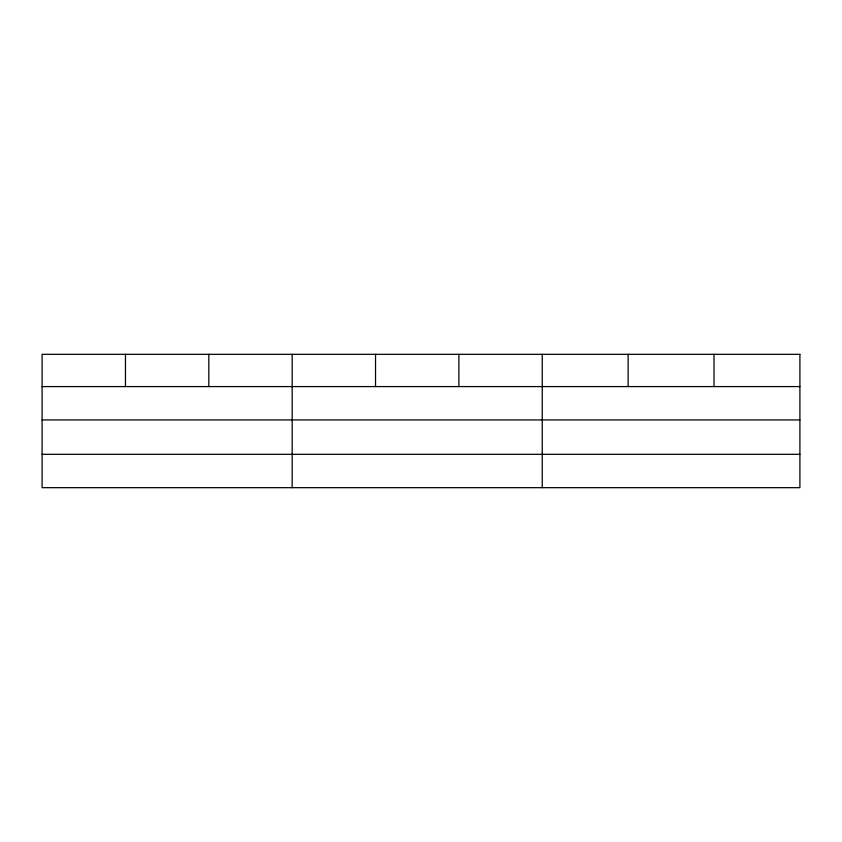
<?xml version="1.0" encoding="UTF-8"?>
<svg xmlns="http://www.w3.org/2000/svg" width="842" height="842" viewBox="0 0 842 842"><rect width="100%" height="100%" fill="white"/><g stroke="black" fill="none" stroke-linecap="round" stroke-linejoin="round"><path stroke-width="1.26" d="M42.1 386.583L799.9 386.583M42.1 419.937L799.9 419.937M42.1 454.312L799.9 454.312M714.016 354.324L714.016 386.583M628.132 354.324L628.132 386.583M542.248 354.324L542.248 487.676M458.89 354.324L458.89 386.583M375.532 354.324L375.532 386.583M292.174 354.324L292.174 487.676M208.816 354.324L208.816 386.583M125.458 354.324L125.458 386.583M799.9 354.324L42.1 354.324L42.1 487.676L799.9 487.676L799.9 354.324"/></g></svg>
